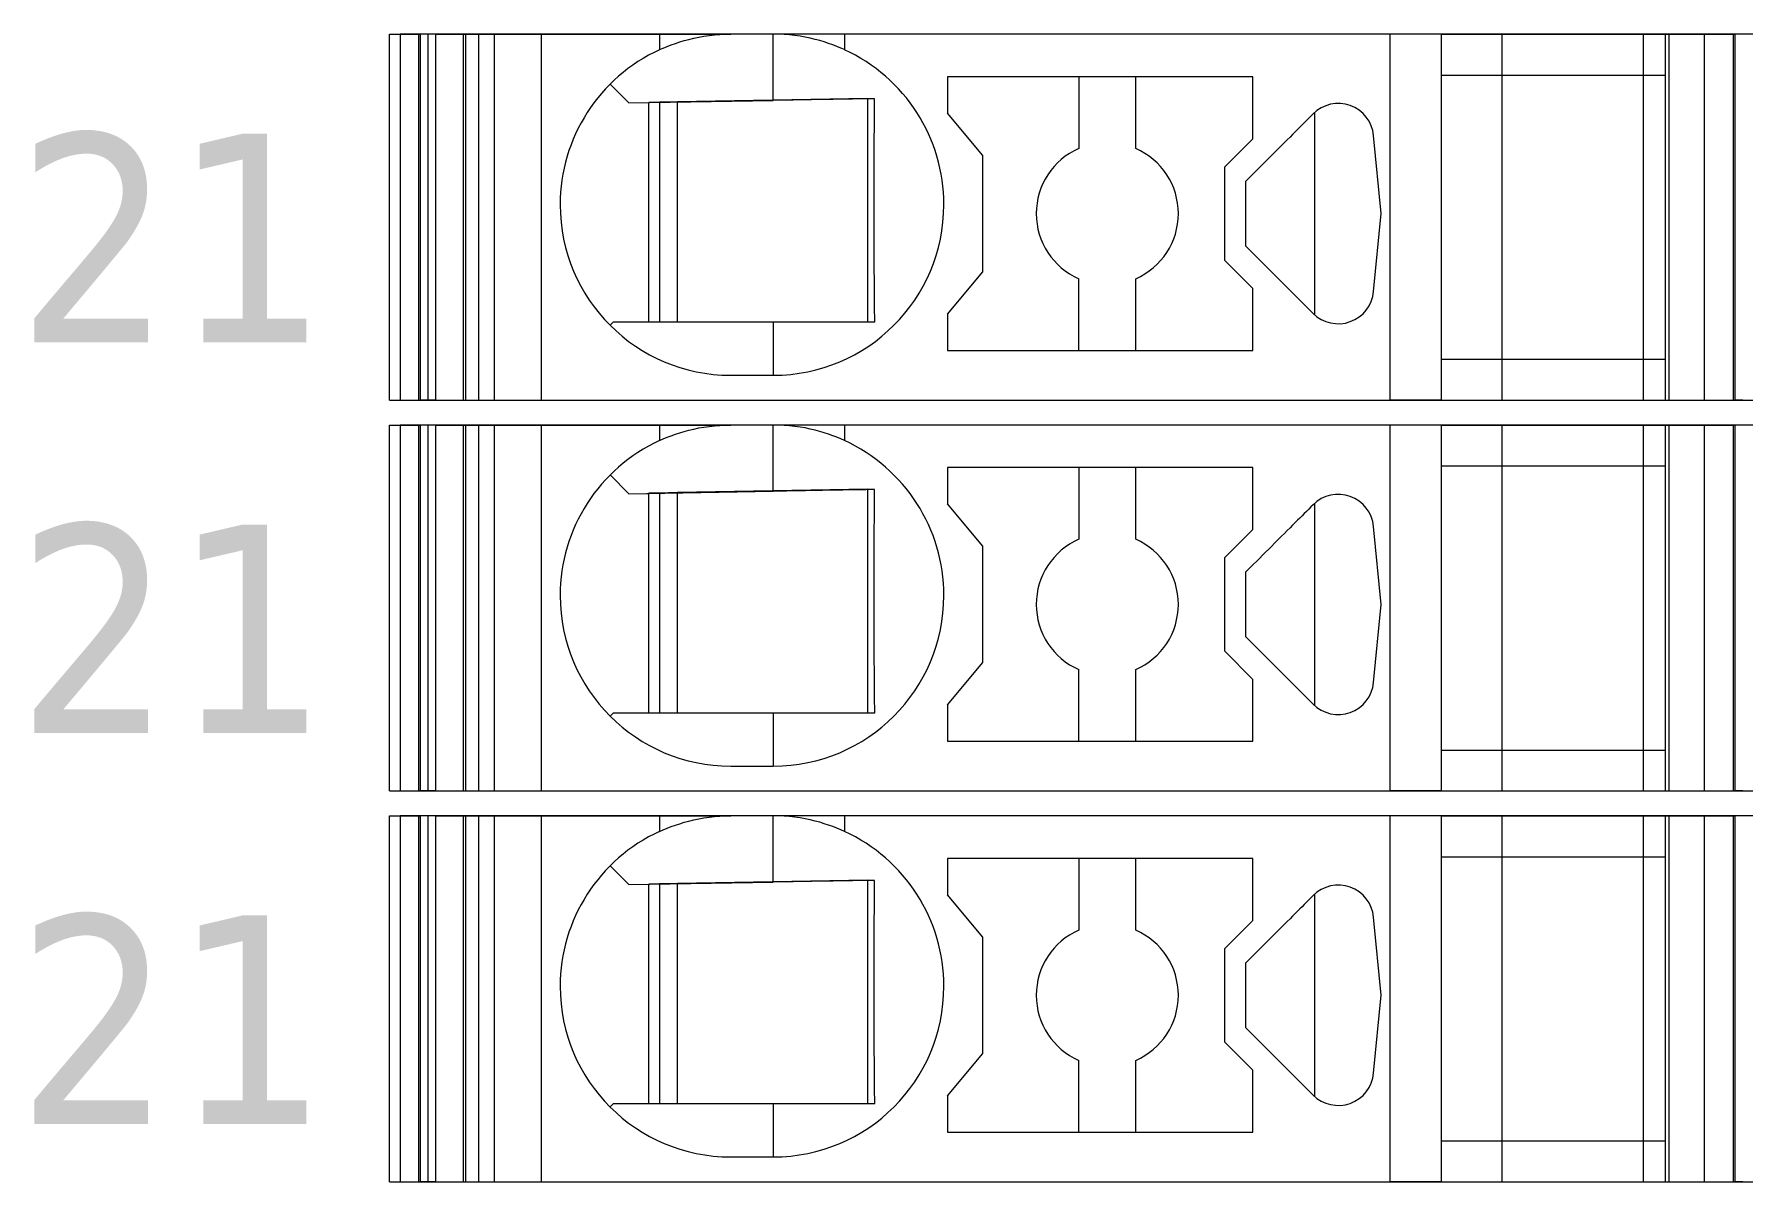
# Model space of a CAD drawing. Header units: millimetres. Extents: x 0 to 2100, y 0 to 1485.
# Drawn here: x 1216.85 to 1240.89, y 596.35 to 612.5 of the extents above; entities that cross this region are included whole.
import ezdxf
from ezdxf.enums import TextEntityAlignment as Align

# ---------------------------------------------------------------- set-up
doc = ezdxf.new("R2010")
doc.units = ezdxf.units.MM
for name, color, linetype, lineweight in [('EPLAN309', 5, 'Continuous', 5), ('EPLAN493', 5, 'Continuous', 5), ('MAIN-1', 7, 'Continuous', 5), ('MAIN-2', 7, 'Continuous', 5)]:
    doc.layers.add(name, color=color, linetype=linetype, lineweight=lineweight)
doc.styles.add('Tahoma', font='')
doc.styles.get('Tahoma').set_extended_font_data('Tahoma')

# ---------------------------------------------------------------- blocks, each defined once
blk = doc.blocks.new('EPLSYM_LibrarySPECIAL_Symbol12_Variant0_Placement8_34')
at = {"layer": 'EPLAN309', "lineweight": 13, "ltscale": 20}
blk.add_lwpolyline([(0, -5.15), (68.15, -5.15), (68.15, 0), (0, 0)], close=True, dxfattribs=at)
at = {"layer": 'EPLAN493', "color": 5, "style": 'Tahoma'}
blk.add_attdef('17_20450', text='', height=2.93475, dxfattribs=at).set_placement((0, -27.293475), align=Align.MIDDLE_RIGHT)
blk = doc.blocks.new('EPLSYM_LibrarySPECIAL_Symbol12_Variant0_Placement8_35')
at = {"layer": 'EPLAN309', "lineweight": 13, "ltscale": 20}
blk.add_lwpolyline([(0, -5.15), (68.15, -5.15), (68.15, 0), (0, 0)], close=True, dxfattribs=at)
at = {"layer": 'EPLAN493', "color": 5, "style": 'Tahoma'}
blk.add_attdef('17_20450', text='', height=2.93475, dxfattribs=at).set_placement((0, -27.293475), align=Align.MIDDLE_RIGHT)
blk = doc.blocks.new('EPLSYM_LibrarySPECIAL_Symbol12_Variant0_Placement8_36')
at = {"layer": 'EPLAN309', "lineweight": 13, "ltscale": 20}
blk.add_lwpolyline([(0, -5.15), (68.15, -5.15), (68.15, 0), (0, 0)], close=True, dxfattribs=at)
at = {"layer": 'EPLAN493', "color": 5, "style": 'Tahoma'}
blk.add_attdef('17_20450', text='', height=2.93475, dxfattribs=at).set_placement((0, -27.293475), align=Align.MIDDLE_RIGHT)

msp = doc.modelspace()

# ---------------------------------------------------------------- linework, layer by layer
at = {"layer": 'MAIN-1'}
for p, q in [((1221.85, 612.5), (1222.284, 612.5)), ((1221.85, 607.35), (1221.85, 612.5)), ((1222.393, 612.5), (1222.284, 612.5)), ((1222.284, 607.35), (1222.284, 612.5)), ((1222.501, 612.5), (1222.393, 612.5)), ((1222.393, 607.35), (1222.393, 612.5)), ((1222.501, 612.5), (1225.65, 612.5)), ((1222.501, 607.35), (1222.501, 612.5)), ((1225.65, 612.5), (1226.65, 612.5)), ((1225.65, 612.5), (1225.65, 612.282)), ((1226.063, 612.427), (1226.131, 612.443)), ((1226.131, 612.443), (1226.201, 612.458)), ((1226.201, 612.458), (1226.272, 612.47)), ((1226.272, 612.47), (1226.346, 612.481)), ((1226.346, 612.481), (1226.421, 612.489)), ((1226.421, 612.489), (1226.497, 612.495)), ((1226.497, 612.495), (1226.573, 612.499)), ((1226.573, 612.499), (1226.65, 612.5)), ((1227.25, 612.5), (1226.65, 612.5)), ((1227.327, 612.499), (1227.25, 612.5)), ((1228.25, 612.5), (1227.25, 612.5)), ((1227.25, 611.568), (1227.25, 612.5)), ((1227.403, 612.495), (1227.327, 612.499)), ((1227.479, 612.489), (1227.403, 612.495)), ((1227.554, 612.481), (1227.479, 612.489)), ((1227.628, 612.47), (1227.554, 612.481)), ((1227.699, 612.458), (1227.628, 612.47)), ((1227.769, 612.443), (1227.699, 612.458)), ((1227.837, 612.427), (1227.769, 612.443)), ((1235.932, 612.5), (1228.25, 612.5)), ((1228.25, 612.5), (1228.25, 612.282)), ((1236.65, 612.5), (1235.932, 612.5)), ((1235.932, 607.35), (1235.932, 612.5)), ((1236.65, 612.5), (1239.8, 612.5)), ((1236.65, 612.5), (1236.65, 607.35)), ((1239.8, 612.5), (1240.35, 612.5)), ((1239.8, 612.5), (1239.8, 607.35)), ((1240.35, 612.5), (1240.784, 612.5)), ((1240.35, 612.5), (1240.35, 607.35)), ((1240.893, 612.5), (1240.784, 612.5)), ((1240.784, 607.35), (1240.784, 612.5)), ((1225.65, 612.282), (1225.702, 612.305)), ((1225.702, 612.305), (1225.756, 612.327)), ((1225.756, 612.327), (1225.813, 612.349)), ((1225.813, 612.349), (1225.872, 612.37)), ((1225.872, 612.37), (1225.933, 612.39)), ((1225.933, 612.39), (1225.997, 612.409)), ((1225.997, 612.409), (1226.063, 612.427)), ((1227.903, 612.409), (1227.837, 612.427)), ((1227.967, 612.39), (1227.903, 612.409)), ((1228.028, 612.37), (1227.967, 612.39)), ((1228.087, 612.349), (1228.028, 612.37)), ((1228.144, 612.327), (1228.087, 612.349)), ((1228.198, 612.305), (1228.144, 612.327)), ((1228.25, 612.282), (1228.198, 612.305)), ((1224.953, 611.797), (1225.217, 611.533)), ((1229.7, 611.9), (1229.7, 611.389)), ((1234, 611.9), (1229.7, 611.9)), ((1231.55, 611.9), (1231.55, 610.892)), ((1232.35, 610.892), (1232.35, 611.9)), ((1234, 611.029), (1234, 611.9)), ((1236.65, 611.925), (1239.8, 611.925)), ((1225.217, 611.533), (1227.25, 611.568)), ((1225.5, 608.45), (1225.5, 611.538)), ((1225.65, 611.54), (1225.65, 608.45)), ((1225.9, 608.45), (1225.9, 611.545)), ((1227.345, 611.57), (1227.25, 611.568)), ((1227.438, 611.571), (1227.345, 611.57)), ((1227.53, 611.573), (1227.438, 611.571)), ((1227.618, 611.575), (1227.53, 611.573)), ((1227.703, 611.576), (1227.618, 611.575)), ((1227.786, 611.577), (1227.703, 611.576)), ((1227.865, 611.579), (1227.786, 611.577)), ((1227.943, 611.58), (1227.865, 611.579)), ((1228.017, 611.581), (1227.943, 611.58)), ((1228.09, 611.582), (1228.017, 611.581)), ((1228.16, 611.584), (1228.09, 611.582)), ((1228.229, 611.585), (1228.16, 611.584)), ((1228.297, 611.586), (1228.229, 611.585)), ((1228.363, 611.587), (1228.297, 611.586)), ((1228.428, 611.588), (1228.363, 611.587)), ((1228.491, 611.589), (1228.428, 611.588)), ((1228.554, 611.59), (1228.491, 611.589)), ((1228.615, 611.591), (1228.554, 611.59)), ((1228.579, 608.45), (1228.579, 611.591)), ((1228.676, 611.592), (1228.615, 611.591)), ((1228.675, 611.45), (1228.676, 611.522)), ((1228.676, 611.522), (1228.676, 611.592)), ((1228.673, 611.303), (1228.674, 611.377)), ((1228.673, 611.227), (1228.673, 611.303)), ((1228.674, 611.377), (1228.675, 611.45)), ((1230.2, 610.793), (1229.7, 611.389)), ((1234.721, 611.253), (1234.69, 611.222)), ((1234.752, 611.285), (1234.721, 611.253)), ((1234.784, 611.316), (1234.752, 611.285)), ((1234.815, 611.347), (1234.784, 611.316)), ((1234.846, 611.379), (1234.815, 611.347)), ((1234.867, 611.398), (1234.867, 608.552)), ((1228.67, 610.988), (1228.671, 611.07)), ((1228.671, 611.07), (1228.672, 611.149)), ((1228.672, 611.149), (1228.673, 611.227)), ((1233.6, 610.629), (1234, 611.029)), ((1234.483, 611.015), (1234.443, 610.975)), ((1234.521, 611.053), (1234.483, 611.015)), ((1234.558, 611.09), (1234.521, 611.053)), ((1234.594, 611.126), (1234.558, 611.09)), ((1234.627, 611.159), (1234.594, 611.126)), ((1234.658, 611.191), (1234.627, 611.159)), ((1234.69, 611.222), (1234.658, 611.191)), ((1235.802, 609.975), (1235.698, 611.072)), ((1228.669, 610.817), (1228.67, 610.904)), ((1228.669, 610.726), (1228.669, 610.817)), ((1228.67, 610.904), (1228.67, 610.988)), ((1230.2, 609.157), (1230.2, 610.793)), ((1234.242, 610.774), (1234.158, 610.69)), ((1234.323, 610.856), (1234.242, 610.774)), ((1234.402, 610.934), (1234.323, 610.856)), ((1234.443, 610.975), (1234.402, 610.934)), ((1228.667, 610.431), (1228.668, 610.534)), ((1228.668, 610.632), (1228.669, 610.726)), ((1228.668, 610.534), (1228.668, 610.632)), ((1233.6, 610.629), (1233.6, 609.321)), ((1233.986, 610.518), (1233.9, 610.432)), ((1234.072, 610.604), (1233.986, 610.518)), ((1234.158, 610.69), (1234.072, 610.604)), ((1228.667, 610.324), (1228.667, 610.431)), ((1228.667, 610.213), (1228.667, 610.324)), ((1233.9, 610.302), (1233.9, 610.432)), ((1233.9, 610.171), (1233.9, 610.302)), ((1228.667, 610.1), (1228.667, 610.213)), ((1228.667, 609.979), (1228.667, 610.1)), ((1233.9, 610.04), (1233.9, 610.171)), ((1233.9, 609.91), (1233.9, 610.04)), ((1228.667, 609.861), (1228.667, 609.979)), ((1228.667, 609.747), (1228.667, 609.861)), ((1233.9, 609.779), (1233.9, 609.91)), ((1235.698, 608.878), (1235.802, 609.975)), ((1228.668, 609.638), (1228.667, 609.747)), ((1228.668, 609.534), (1228.668, 609.638)), ((1233.9, 609.648), (1233.9, 609.779)), ((1233.9, 609.518), (1233.9, 609.648)), ((1228.669, 609.434), (1228.668, 609.534)), ((1228.669, 609.339), (1228.669, 609.434)), ((1228.67, 609.248), (1228.669, 609.339)), ((1234, 608.921), (1233.6, 609.321)), ((1233.9, 609.518), (1234.846, 608.571)), ((1228.671, 609.159), (1228.67, 609.248)), ((1228.672, 609.073), (1228.671, 609.159)), ((1228.672, 608.99), (1228.672, 609.073)), ((1229.7, 608.561), (1230.2, 609.157)), ((1228.673, 608.908), (1228.672, 608.99)), ((1228.674, 608.829), (1228.673, 608.908)), ((1228.675, 608.75), (1228.674, 608.829)), ((1231.55, 608.05), (1231.55, 609.058)), ((1232.35, 608.05), (1232.35, 609.058)), ((1234, 608.05), (1234, 608.921)), ((1228.676, 608.674), (1228.675, 608.75)), ((1228.676, 608.598), (1228.676, 608.674)), ((1228.677, 608.524), (1228.676, 608.598)), ((1225, 608.45), (1224.953, 608.403)), ((1225, 608.45), (1227.25, 608.45)), ((1227.25, 608.45), (1227.342, 608.45)), ((1227.25, 608.45), (1227.25, 607.7)), ((1227.342, 608.45), (1227.433, 608.45)), ((1227.433, 608.45), (1227.523, 608.45)), ((1227.523, 608.45), (1227.61, 608.45)), ((1227.61, 608.45), (1227.695, 608.45)), ((1227.695, 608.45), (1227.778, 608.45)), ((1227.778, 608.45), (1227.858, 608.45)), ((1227.858, 608.45), (1227.936, 608.45)), ((1227.936, 608.45), (1228.011, 608.45)), ((1228.011, 608.45), (1228.085, 608.45)), ((1228.085, 608.45), (1228.157, 608.45)), ((1228.157, 608.45), (1228.226, 608.45)), ((1228.226, 608.45), (1228.295, 608.45)), ((1228.295, 608.45), (1228.361, 608.45)), ((1228.361, 608.45), (1228.427, 608.45)), ((1228.427, 608.45), (1228.491, 608.45)), ((1228.491, 608.45), (1228.555, 608.45)), ((1228.555, 608.45), (1228.617, 608.45)), ((1228.617, 608.45), (1228.678, 608.45)), ((1228.678, 608.45), (1228.677, 608.524)), ((1229.7, 608.561), (1229.7, 608.05)), ((1229.7, 608.05), (1234, 608.05)), ((1236.65, 607.925), (1239.8, 607.925)), ((1226.65, 607.7), (1227.25, 607.7)), ((1221.85, 607.35), (1222.284, 607.35)), ((1222.393, 607.35), (1222.284, 607.35)), ((1222.501, 607.35), (1222.393, 607.35)), ((1222.501, 607.35), (1235.932, 607.35)), ((1236.65, 607.35), (1235.932, 607.35)), ((1236.65, 607.35), (1239.8, 607.35)), ((1239.8, 607.35), (1240.35, 607.35)), ((1240.35, 607.35), (1240.784, 607.35)), ((1240.893, 607.35), (1240.784, 607.35)), ((1221.85, 607), (1222.284, 607)), ((1221.85, 601.85), (1221.85, 607)), ((1222.393, 607), (1222.284, 607)), ((1222.284, 601.85), (1222.284, 607)), ((1222.501, 607), (1222.393, 607)), ((1222.393, 601.85), (1222.393, 607)), ((1222.501, 607), (1225.65, 607)), ((1222.501, 601.85), (1222.501, 607)), ((1225.65, 607), (1226.65, 607)), ((1225.65, 607), (1225.65, 606.782)), ((1225.933, 606.89), (1225.997, 606.909)), ((1225.997, 606.909), (1226.063, 606.927)), ((1226.063, 606.927), (1226.131, 606.943)), ((1226.131, 606.943), (1226.201, 606.958)), ((1226.201, 606.958), (1226.272, 606.97)), ((1226.272, 606.97), (1226.346, 606.981)), ((1226.346, 606.981), (1226.421, 606.989)), ((1226.421, 606.989), (1226.497, 606.995)), ((1226.497, 606.995), (1226.573, 606.999)), ((1226.573, 606.999), (1226.65, 607)), ((1227.25, 607), (1226.65, 607)), ((1227.327, 606.999), (1227.25, 607)), ((1228.25, 607), (1227.25, 607)), ((1227.25, 606.068), (1227.25, 607)), ((1227.403, 606.995), (1227.327, 606.999)), ((1227.479, 606.989), (1227.403, 606.995)), ((1227.554, 606.981), (1227.479, 606.989)), ((1227.628, 606.97), (1227.554, 606.981)), ((1227.699, 606.958), (1227.628, 606.97)), ((1227.769, 606.943), (1227.699, 606.958)), ((1227.837, 606.927), (1227.769, 606.943)), ((1227.903, 606.909), (1227.837, 606.927)), ((1227.967, 606.89), (1227.903, 606.909)), ((1235.932, 607), (1228.25, 607)), ((1228.25, 607), (1228.25, 606.782)), ((1236.65, 607), (1235.932, 607)), ((1235.932, 601.85), (1235.932, 607)), ((1236.65, 607), (1239.8, 607)), ((1236.65, 607), (1236.65, 601.85)), ((1239.8, 607), (1240.35, 607)), ((1239.8, 607), (1239.8, 601.85)), ((1240.35, 607), (1240.784, 607)), ((1240.35, 607), (1240.35, 601.85)), ((1240.893, 607), (1240.784, 607)), ((1240.784, 601.85), (1240.784, 607)), ((1225.65, 606.782), (1225.702, 606.805)), ((1225.702, 606.805), (1225.756, 606.827)), ((1225.756, 606.827), (1225.813, 606.849)), ((1225.813, 606.849), (1225.872, 606.87)), ((1225.872, 606.87), (1225.933, 606.89)), ((1228.028, 606.87), (1227.967, 606.89)), ((1228.087, 606.849), (1228.028, 606.87)), ((1228.144, 606.827), (1228.087, 606.849)), ((1228.198, 606.805), (1228.144, 606.827)), ((1228.25, 606.782), (1228.198, 606.805)), ((1236.65, 606.425), (1239.8, 606.425)), ((1224.953, 606.297), (1225.217, 606.033)), ((1229.7, 606.4), (1229.7, 605.889)), ((1234, 606.4), (1229.7, 606.4)), ((1231.55, 606.4), (1231.55, 605.392)), ((1232.35, 605.392), (1232.35, 606.4)), ((1234, 605.529), (1234, 606.4)), ((1225.217, 606.033), (1227.25, 606.068)), ((1225.5, 602.95), (1225.5, 606.038)), ((1225.65, 606.04), (1225.65, 602.95)), ((1225.9, 602.95), (1225.9, 606.045)), ((1227.345, 606.07), (1227.25, 606.068)), ((1227.438, 606.071), (1227.345, 606.07)), ((1227.53, 606.073), (1227.438, 606.071)), ((1227.618, 606.075), (1227.53, 606.073)), ((1227.703, 606.076), (1227.618, 606.075)), ((1227.786, 606.077), (1227.703, 606.076)), ((1227.865, 606.079), (1227.786, 606.077)), ((1227.943, 606.08), (1227.865, 606.079)), ((1228.017, 606.081), (1227.943, 606.08)), ((1228.09, 606.082), (1228.017, 606.081)), ((1228.16, 606.084), (1228.09, 606.082)), ((1228.229, 606.085), (1228.16, 606.084)), ((1228.297, 606.086), (1228.229, 606.085)), ((1228.363, 606.087), (1228.297, 606.086)), ((1228.428, 606.088), (1228.363, 606.087)), ((1228.491, 606.089), (1228.428, 606.088)), ((1228.554, 606.09), (1228.491, 606.089)), ((1228.615, 606.091), (1228.554, 606.09)), ((1228.579, 602.95), (1228.579, 606.091)), ((1228.676, 606.092), (1228.615, 606.091)), ((1228.674, 605.877), (1228.675, 605.95)), ((1228.675, 605.95), (1228.676, 606.022)), ((1228.676, 606.022), (1228.676, 606.092)), ((1228.672, 605.649), (1228.673, 605.727)), ((1228.673, 605.803), (1228.674, 605.877)), ((1228.673, 605.727), (1228.673, 605.803)), ((1230.2, 605.293), (1229.7, 605.889)), ((1234.69, 605.722), (1234.658, 605.691)), ((1234.721, 605.753), (1234.69, 605.722)), ((1234.752, 605.785), (1234.721, 605.753)), ((1234.784, 605.816), (1234.752, 605.785)), ((1234.815, 605.847), (1234.784, 605.816)), ((1234.846, 605.879), (1234.815, 605.847)), ((1234.867, 605.898), (1234.867, 603.052)), ((1228.67, 605.488), (1228.671, 605.57)), ((1228.67, 605.404), (1228.67, 605.488)), ((1228.671, 605.57), (1228.672, 605.649)), ((1233.6, 605.129), (1234, 605.529)), ((1234.443, 605.475), (1234.402, 605.434)), ((1234.483, 605.515), (1234.443, 605.475)), ((1234.521, 605.553), (1234.483, 605.515)), ((1234.558, 605.59), (1234.521, 605.553)), ((1234.594, 605.626), (1234.558, 605.59)), ((1234.627, 605.659), (1234.594, 605.626)), ((1234.658, 605.691), (1234.627, 605.659)), ((1235.802, 604.475), (1235.698, 605.572)), ((1228.668, 605.132), (1228.669, 605.226)), ((1228.669, 605.317), (1228.67, 605.404)), ((1228.669, 605.226), (1228.669, 605.317)), ((1230.2, 603.657), (1230.2, 605.293)), ((1234.242, 605.274), (1234.158, 605.19)), ((1234.323, 605.356), (1234.242, 605.274)), ((1234.402, 605.434), (1234.323, 605.356)), ((1228.667, 604.931), (1228.668, 605.034)), ((1228.668, 605.034), (1228.668, 605.132)), ((1233.6, 605.129), (1233.6, 603.821)), ((1233.986, 605.018), (1233.9, 604.932)), ((1234.072, 605.104), (1233.986, 605.018)), ((1234.158, 605.19), (1234.072, 605.104)), ((1228.667, 604.824), (1228.667, 604.931)), ((1228.667, 604.713), (1228.667, 604.824)), ((1233.9, 604.802), (1233.9, 604.932)), ((1233.9, 604.671), (1233.9, 604.802)), ((1228.667, 604.6), (1228.667, 604.713)), ((1228.667, 604.479), (1228.667, 604.6)), ((1233.9, 604.54), (1233.9, 604.671)), ((1233.9, 604.41), (1233.9, 604.54)), ((1228.667, 604.361), (1228.667, 604.479)), ((1228.667, 604.247), (1228.667, 604.361)), ((1233.9, 604.279), (1233.9, 604.41)), ((1233.9, 604.148), (1233.9, 604.279)), ((1235.698, 603.378), (1235.802, 604.475)), ((1228.668, 604.138), (1228.667, 604.247)), ((1228.668, 604.034), (1228.668, 604.138)), ((1228.669, 603.934), (1228.668, 604.034)), ((1233.9, 604.018), (1233.9, 604.148)), ((1233.9, 604.018), (1234.846, 603.071)), ((1228.669, 603.839), (1228.669, 603.934)), ((1228.67, 603.748), (1228.669, 603.839)), ((1234, 603.421), (1233.6, 603.821)), ((1228.671, 603.659), (1228.67, 603.748)), ((1228.672, 603.573), (1228.671, 603.659)), ((1228.672, 603.49), (1228.672, 603.573)), ((1229.7, 603.061), (1230.2, 603.657)), ((1231.55, 602.55), (1231.55, 603.558)), ((1232.35, 602.55), (1232.35, 603.558)), ((1228.673, 603.408), (1228.672, 603.49)), ((1228.674, 603.329), (1228.673, 603.408)), ((1228.675, 603.25), (1228.674, 603.329)), ((1234, 602.55), (1234, 603.421)), ((1228.676, 603.174), (1228.675, 603.25)), ((1228.676, 603.098), (1228.676, 603.174)), ((1228.677, 603.024), (1228.676, 603.098)), ((1229.7, 603.061), (1229.7, 602.55)), ((1225, 602.95), (1224.953, 602.903)), ((1225, 602.95), (1227.25, 602.95)), ((1227.25, 602.95), (1227.342, 602.95)), ((1227.25, 602.95), (1227.25, 602.2)), ((1227.342, 602.95), (1227.433, 602.95)), ((1227.433, 602.95), (1227.523, 602.95)), ((1227.523, 602.95), (1227.61, 602.95)), ((1227.61, 602.95), (1227.695, 602.95)), ((1227.695, 602.95), (1227.778, 602.95)), ((1227.778, 602.95), (1227.858, 602.95)), ((1227.858, 602.95), (1227.936, 602.95)), ((1227.936, 602.95), (1228.011, 602.95)), ((1228.011, 602.95), (1228.085, 602.95)), ((1228.085, 602.95), (1228.157, 602.95)), ((1228.157, 602.95), (1228.226, 602.95)), ((1228.226, 602.95), (1228.295, 602.95)), ((1228.295, 602.95), (1228.361, 602.95)), ((1228.361, 602.95), (1228.427, 602.95)), ((1228.427, 602.95), (1228.491, 602.95)), ((1228.491, 602.95), (1228.555, 602.95)), ((1228.555, 602.95), (1228.617, 602.95)), ((1228.617, 602.95), (1228.678, 602.95)), ((1228.678, 602.95), (1228.677, 603.024)), ((1229.7, 602.55), (1234, 602.55)), ((1236.65, 602.425), (1239.8, 602.425)), ((1226.65, 602.2), (1227.25, 602.2)), ((1221.85, 601.85), (1222.284, 601.85)), ((1222.393, 601.85), (1222.284, 601.85)), ((1222.501, 601.85), (1222.393, 601.85)), ((1222.501, 601.85), (1235.932, 601.85)), ((1236.65, 601.85), (1235.932, 601.85)), ((1236.65, 601.85), (1239.8, 601.85)), ((1239.8, 601.85), (1240.35, 601.85)), ((1240.35, 601.85), (1240.784, 601.85)), ((1240.893, 601.85), (1240.784, 601.85)), ((1221.85, 601.5), (1222.284, 601.5)), ((1221.85, 596.35), (1221.85, 601.5)), ((1222.393, 601.5), (1222.284, 601.5)), ((1222.284, 596.35), (1222.284, 601.5)), ((1222.501, 601.5), (1222.393, 601.5)), ((1222.393, 596.35), (1222.393, 601.5)), ((1222.501, 601.5), (1225.65, 601.5)), ((1222.501, 596.35), (1222.501, 601.5)), ((1225.65, 601.5), (1226.65, 601.5)), ((1225.65, 601.5), (1225.65, 601.282)), ((1225.872, 601.37), (1225.933, 601.39)), ((1225.933, 601.39), (1225.997, 601.409)), ((1225.997, 601.409), (1226.063, 601.427)), ((1226.063, 601.427), (1226.131, 601.443)), ((1226.131, 601.443), (1226.201, 601.458)), ((1226.201, 601.458), (1226.272, 601.47)), ((1226.272, 601.47), (1226.346, 601.481)), ((1226.346, 601.481), (1226.421, 601.489)), ((1226.421, 601.489), (1226.497, 601.495)), ((1226.497, 601.495), (1226.573, 601.499)), ((1226.573, 601.499), (1226.65, 601.5)), ((1227.25, 601.5), (1226.65, 601.5)), ((1227.327, 601.499), (1227.25, 601.5)), ((1228.25, 601.5), (1227.25, 601.5)), ((1227.25, 600.568), (1227.25, 601.5)), ((1227.403, 601.495), (1227.327, 601.499)), ((1227.479, 601.489), (1227.403, 601.495)), ((1227.554, 601.481), (1227.479, 601.489)), ((1227.628, 601.47), (1227.554, 601.481)), ((1227.699, 601.458), (1227.628, 601.47)), ((1227.769, 601.443), (1227.699, 601.458)), ((1227.837, 601.427), (1227.769, 601.443)), ((1227.903, 601.409), (1227.837, 601.427)), ((1227.967, 601.39), (1227.903, 601.409)), ((1228.028, 601.37), (1227.967, 601.39)), ((1235.932, 601.5), (1228.25, 601.5)), ((1228.25, 601.5), (1228.25, 601.282)), ((1236.65, 601.5), (1235.932, 601.5)), ((1235.932, 596.35), (1235.932, 601.5)), ((1236.65, 601.5), (1239.8, 601.5)), ((1236.65, 601.5), (1236.65, 596.35)), ((1239.8, 601.5), (1240.35, 601.5)), ((1239.8, 601.5), (1239.8, 596.35)), ((1240.35, 601.5), (1240.784, 601.5)), ((1240.35, 601.5), (1240.35, 596.35)), ((1240.893, 601.5), (1240.784, 601.5)), ((1240.784, 596.35), (1240.784, 601.5)), ((1225.65, 601.282), (1225.702, 601.305)), ((1225.702, 601.305), (1225.756, 601.327)), ((1225.756, 601.327), (1225.813, 601.349)), ((1225.813, 601.349), (1225.872, 601.37)), ((1228.087, 601.349), (1228.028, 601.37)), ((1228.144, 601.327), (1228.087, 601.349)), ((1228.198, 601.305), (1228.144, 601.327)), ((1228.25, 601.282), (1228.198, 601.305)), ((1229.7, 600.9), (1229.7, 600.389)), ((1234, 600.9), (1229.7, 600.9)), ((1231.55, 600.9), (1231.55, 599.892)), ((1232.35, 599.892), (1232.35, 600.9)), ((1234, 600.029), (1234, 600.9)), ((1236.65, 600.925), (1239.8, 600.925)), ((1224.953, 600.797), (1225.217, 600.533)), ((1225.217, 600.533), (1227.25, 600.568)), ((1225.5, 597.45), (1225.5, 600.538)), ((1225.65, 600.54), (1225.65, 597.45)), ((1225.9, 597.45), (1225.9, 600.545)), ((1227.345, 600.57), (1227.25, 600.568)), ((1227.438, 600.571), (1227.345, 600.57)), ((1227.53, 600.573), (1227.438, 600.571)), ((1227.618, 600.575), (1227.53, 600.573)), ((1227.703, 600.576), (1227.618, 600.575)), ((1227.786, 600.577), (1227.703, 600.576)), ((1227.865, 600.579), (1227.786, 600.577)), ((1227.943, 600.58), (1227.865, 600.579)), ((1228.017, 600.581), (1227.943, 600.58)), ((1228.09, 600.582), (1228.017, 600.581)), ((1228.16, 600.584), (1228.09, 600.582)), ((1228.229, 600.585), (1228.16, 600.584)), ((1228.297, 600.586), (1228.229, 600.585)), ((1228.363, 600.587), (1228.297, 600.586)), ((1228.428, 600.588), (1228.363, 600.587)), ((1228.491, 600.589), (1228.428, 600.588)), ((1228.554, 600.59), (1228.491, 600.589)), ((1228.615, 600.591), (1228.554, 600.59)), ((1228.579, 597.45), (1228.579, 600.591)), ((1228.676, 600.592), (1228.615, 600.591)), ((1228.674, 600.377), (1228.675, 600.45)), ((1228.675, 600.45), (1228.676, 600.522)), ((1228.676, 600.522), (1228.676, 600.592)), ((1228.672, 600.149), (1228.673, 600.227)), ((1228.673, 600.303), (1228.674, 600.377)), ((1228.673, 600.227), (1228.673, 600.303)), ((1230.2, 599.793), (1229.7, 600.389)), ((1234.658, 600.191), (1234.627, 600.159)), ((1234.69, 600.222), (1234.658, 600.191)), ((1234.721, 600.253), (1234.69, 600.222)), ((1234.752, 600.285), (1234.721, 600.253)), ((1234.784, 600.316), (1234.752, 600.285)), ((1234.815, 600.347), (1234.784, 600.316)), ((1234.846, 600.379), (1234.815, 600.347)), ((1234.867, 600.398), (1234.867, 597.552)), ((1228.67, 599.988), (1228.671, 600.07)), ((1228.67, 599.904), (1228.67, 599.988)), ((1228.671, 600.07), (1228.672, 600.149)), ((1233.6, 599.629), (1234, 600.029)), ((1234.402, 599.934), (1234.323, 599.856)), ((1234.443, 599.975), (1234.402, 599.934)), ((1234.483, 600.015), (1234.443, 599.975)), ((1234.521, 600.053), (1234.483, 600.015)), ((1234.558, 600.09), (1234.521, 600.053)), ((1234.594, 600.126), (1234.558, 600.09)), ((1234.627, 600.159), (1234.594, 600.126)), ((1235.802, 598.975), (1235.698, 600.072)), ((1228.668, 599.632), (1228.669, 599.726)), ((1228.669, 599.817), (1228.67, 599.904)), ((1228.669, 599.726), (1228.669, 599.817)), ((1230.2, 598.157), (1230.2, 599.793)), ((1234.158, 599.69), (1234.072, 599.604)), ((1234.242, 599.774), (1234.158, 599.69)), ((1234.323, 599.856), (1234.242, 599.774)), ((1228.667, 599.431), (1228.668, 599.534)), ((1228.668, 599.534), (1228.668, 599.632)), ((1233.6, 599.629), (1233.6, 598.321)), ((1233.986, 599.518), (1233.9, 599.432)), ((1234.072, 599.604), (1233.986, 599.518)), ((1228.667, 599.324), (1228.667, 599.431)), ((1228.667, 599.213), (1228.667, 599.324)), ((1228.667, 599.1), (1228.667, 599.213)), ((1233.9, 599.302), (1233.9, 599.432)), ((1233.9, 599.171), (1233.9, 599.302)), ((1228.667, 598.979), (1228.667, 599.1)), ((1228.667, 598.861), (1228.667, 598.979)), ((1233.9, 599.04), (1233.9, 599.171)), ((1233.9, 598.91), (1233.9, 599.04)), ((1235.698, 597.878), (1235.802, 598.975)), ((1228.667, 598.747), (1228.667, 598.861)), ((1228.668, 598.638), (1228.667, 598.747)), ((1233.9, 598.779), (1233.9, 598.91)), ((1233.9, 598.648), (1233.9, 598.779)), ((1228.668, 598.534), (1228.668, 598.638)), ((1228.669, 598.434), (1228.668, 598.534)), ((1233.9, 598.518), (1233.9, 598.648)), ((1233.9, 598.518), (1234.846, 597.571)), ((1228.669, 598.339), (1228.669, 598.434)), ((1228.67, 598.248), (1228.669, 598.339)), ((1228.671, 598.159), (1228.67, 598.248)), ((1234, 597.921), (1233.6, 598.321)), ((1228.672, 598.073), (1228.671, 598.159)), ((1228.672, 597.99), (1228.672, 598.073)), ((1229.7, 597.561), (1230.2, 598.157)), ((1231.55, 597.05), (1231.55, 598.058)), ((1232.35, 597.05), (1232.35, 598.058)), ((1228.673, 597.908), (1228.672, 597.99)), ((1228.674, 597.829), (1228.673, 597.908)), ((1228.675, 597.75), (1228.674, 597.829)), ((1234, 597.05), (1234, 597.921)), ((1228.676, 597.674), (1228.675, 597.75)), ((1228.676, 597.598), (1228.676, 597.674)), ((1228.677, 597.524), (1228.676, 597.598)), ((1229.7, 597.561), (1229.7, 597.05)), ((1225, 597.45), (1224.953, 597.403)), ((1225, 597.45), (1227.25, 597.45)), ((1227.25, 597.45), (1227.342, 597.45)), ((1227.25, 597.45), (1227.25, 596.7)), ((1227.342, 597.45), (1227.433, 597.45)), ((1227.433, 597.45), (1227.523, 597.45)), ((1227.523, 597.45), (1227.61, 597.45)), ((1227.61, 597.45), (1227.695, 597.45)), ((1227.695, 597.45), (1227.778, 597.45)), ((1227.778, 597.45), (1227.858, 597.45)), ((1227.858, 597.45), (1227.936, 597.45)), ((1227.936, 597.45), (1228.011, 597.45)), ((1228.011, 597.45), (1228.085, 597.45)), ((1228.085, 597.45), (1228.157, 597.45)), ((1228.157, 597.45), (1228.226, 597.45)), ((1228.226, 597.45), (1228.295, 597.45)), ((1228.295, 597.45), (1228.361, 597.45)), ((1228.361, 597.45), (1228.427, 597.45)), ((1228.427, 597.45), (1228.491, 597.45)), ((1228.491, 597.45), (1228.555, 597.45)), ((1228.555, 597.45), (1228.617, 597.45)), ((1228.617, 597.45), (1228.678, 597.45)), ((1228.678, 597.45), (1228.677, 597.524)), ((1229.7, 597.05), (1234, 597.05)), ((1236.65, 596.925), (1239.8, 596.925)), ((1226.65, 596.7), (1227.25, 596.7)), ((1221.85, 596.35), (1222.284, 596.35)), ((1222.393, 596.35), (1222.284, 596.35)), ((1222.501, 596.35), (1222.393, 596.35)), ((1222.501, 596.35), (1235.932, 596.35)), ((1236.65, 596.35), (1235.932, 596.35)), ((1236.65, 596.35), (1239.8, 596.35)), ((1239.8, 596.35), (1240.35, 596.35)), ((1240.35, 596.35), (1240.784, 596.35)), ((1240.893, 596.35), (1240.784, 596.35))]:
    msp.add_line(p, q, dxfattribs=at)
for centre, radius, start, end in [((1226.65, 610.1), 2.4, 114.6244, 180), ((1227.25, 610.1), 2.4, 0, 65.3756), ((1235.2, 611.025), 0.5, 5.4404, 135), ((1231.95, 609.975), 1, 113.5782, 180), ((1231.95, 609.975), 1, 0, 66.4218), ((1226.65, 610.1), 2.4, 180, 270), ((1227.25, 610.1), 2.4, 270, 0), ((1231.95, 609.975), 1, 180, 246.4218), ((1231.95, 609.975), 1, 293.5782, 0), ((1235.2, 608.925), 0.5, 225, 354.5596), ((1226.65, 604.6), 2.4, 114.6244, 180), ((1227.25, 604.6), 2.4, 0, 65.3756), ((1235.2, 605.525), 0.5, 5.4404, 135), ((1231.95, 604.475), 1, 113.5782, 180), ((1231.95, 604.475), 1, 0, 66.4218), ((1226.65, 604.6), 2.4, 180, 270), ((1227.25, 604.6), 2.4, 270, 0), ((1231.95, 604.475), 1, 180, 246.4218), ((1231.95, 604.475), 1, 293.5782, 0), ((1235.2, 603.425), 0.5, 225, 354.5596), ((1226.65, 599.1), 2.4, 114.6244, 180), ((1227.25, 599.1), 2.4, 0, 65.3756), ((1235.2, 600.025), 0.5, 5.4404, 135), ((1231.95, 598.975), 1, 113.5782, 180), ((1231.95, 598.975), 1, 0, 66.4218), ((1226.65, 599.1), 2.4, 180, 270), ((1227.25, 599.1), 2.4, 270, 0), ((1231.95, 598.975), 1, 180, 246.4218), ((1231.95, 598.975), 1, 293.5782, 0), ((1235.2, 597.925), 0.5, 225, 354.5596)]:
    msp.add_arc(centre, radius, start, end, dxfattribs=at)
at = {"layer": 'MAIN-2'}
for p, q in [((1222.256, 612.5), (1222.256, 607.35)), ((1222.889, 607.35), (1222.889, 612.5)), ((1222.917, 612.5), (1222.917, 607.35)), ((1223.102, 612.5), (1223.102, 607.35)), ((1223.32, 612.5), (1223.32, 607.35)), ((1223.981, 612.5), (1223.981, 607.35)), ((1237.506, 607.35), (1237.506, 612.5)), ((1239.491, 612.5), (1239.491, 607.35)), ((1239.85, 612.5), (1239.85, 607.35)), ((1240.756, 612.5), (1240.756, 607.35)), ((1225.217, 611.533), (1225.5, 611.538)), ((1225.65, 611.542), (1225.5, 611.539)), ((1225.5, 611.539), (1225.5, 611.538)), ((1225.5, 611.538), (1225.5, 611.538)), ((1225.9, 611.548), (1225.65, 611.543)), ((1225.65, 611.542), (1225.65, 611.543)), ((1225.65, 611.542), (1225.65, 611.54)), ((1225.9, 611.553), (1228.579, 611.6)), ((1225.9, 611.548), (1225.9, 611.553)), ((1225.9, 611.545), (1225.9, 611.548)), ((1228.579, 611.6), (1228.676, 611.592)), ((1228.579, 611.591), (1228.579, 611.6)), ((1225.65, 608.45), (1225.65, 608.45)), ((1225.9, 608.45), (1225.9, 608.45)), ((1222.256, 607), (1222.256, 601.85)), ((1222.889, 601.85), (1222.889, 607)), ((1222.917, 607), (1222.917, 601.85)), ((1223.102, 607), (1223.102, 601.85)), ((1223.32, 607), (1223.32, 601.85)), ((1223.981, 607), (1223.981, 601.85)), ((1237.506, 601.85), (1237.506, 607)), ((1239.491, 607), (1239.491, 601.85)), ((1239.85, 607), (1239.85, 601.85)), ((1240.756, 607), (1240.756, 601.85)), ((1225.217, 606.033), (1225.5, 606.038)), ((1225.65, 606.042), (1225.5, 606.039)), ((1225.5, 606.039), (1225.5, 606.038)), ((1225.5, 606.038), (1225.5, 606.038)), ((1225.9, 606.048), (1225.65, 606.043)), ((1225.65, 606.042), (1225.65, 606.043)), ((1225.65, 606.042), (1225.65, 606.04)), ((1225.9, 606.053), (1228.579, 606.1)), ((1225.9, 606.048), (1225.9, 606.053)), ((1225.9, 606.045), (1225.9, 606.048)), ((1228.579, 606.1), (1228.676, 606.092)), ((1228.579, 606.091), (1228.579, 606.1)), ((1225.65, 602.95), (1225.65, 602.95)), ((1225.9, 602.95), (1225.9, 602.95)), ((1222.256, 601.5), (1222.256, 596.35)), ((1222.889, 596.35), (1222.889, 601.5)), ((1222.917, 601.5), (1222.917, 596.35)), ((1223.102, 601.5), (1223.102, 596.35)), ((1223.32, 601.5), (1223.32, 596.35)), ((1223.981, 601.5), (1223.981, 596.35)), ((1237.506, 596.35), (1237.506, 601.5)), ((1239.491, 601.5), (1239.491, 596.35)), ((1239.85, 601.5), (1239.85, 596.35)), ((1240.756, 601.5), (1240.756, 596.35)), ((1225.217, 600.533), (1225.5, 600.538)), ((1225.65, 600.542), (1225.5, 600.539)), ((1225.5, 600.539), (1225.5, 600.538)), ((1225.5, 600.538), (1225.5, 600.538)), ((1225.9, 600.548), (1225.65, 600.543)), ((1225.65, 600.542), (1225.65, 600.543)), ((1225.65, 600.542), (1225.65, 600.54)), ((1225.9, 600.553), (1228.579, 600.6)), ((1225.9, 600.548), (1225.9, 600.553)), ((1225.9, 600.545), (1225.9, 600.548)), ((1228.579, 600.6), (1228.676, 600.592)), ((1228.579, 600.591), (1228.579, 600.6)), ((1225.65, 597.45), (1225.65, 597.45)), ((1225.9, 597.45), (1225.9, 597.45))]:
    msp.add_line(p, q, dxfattribs=at)

# ---------------------------------------------------------------- block references
ref = msp.add_blockref('EPLSYM_LibrarySPECIAL_Symbol12_Variant0_Placement8_34', (1222, 612.5))
ref.add_attrib('17_20450', '21', dxfattribs={"layer": 'EPLAN493', "color": 5, "height": 2.9348, "style": 'Tahoma'}).set_placement((1221, 609.632), align=Align.MIDDLE_RIGHT)
ref = msp.add_blockref('EPLSYM_LibrarySPECIAL_Symbol12_Variant0_Placement8_35', (1222, 607))
ref.add_attrib('17_20450', '21', dxfattribs={"layer": 'EPLAN493', "color": 5, "height": 2.9348, "style": 'Tahoma'}).set_placement((1221, 604.132), align=Align.MIDDLE_RIGHT)
ref = msp.add_blockref('EPLSYM_LibrarySPECIAL_Symbol12_Variant0_Placement8_36', (1222, 601.5))
ref.add_attrib('17_20450', '21', dxfattribs={"layer": 'EPLAN493', "color": 5, "height": 2.9348, "style": 'Tahoma'}).set_placement((1221, 598.632), align=Align.MIDDLE_RIGHT)

doc.saveas('drawing.dxf')
